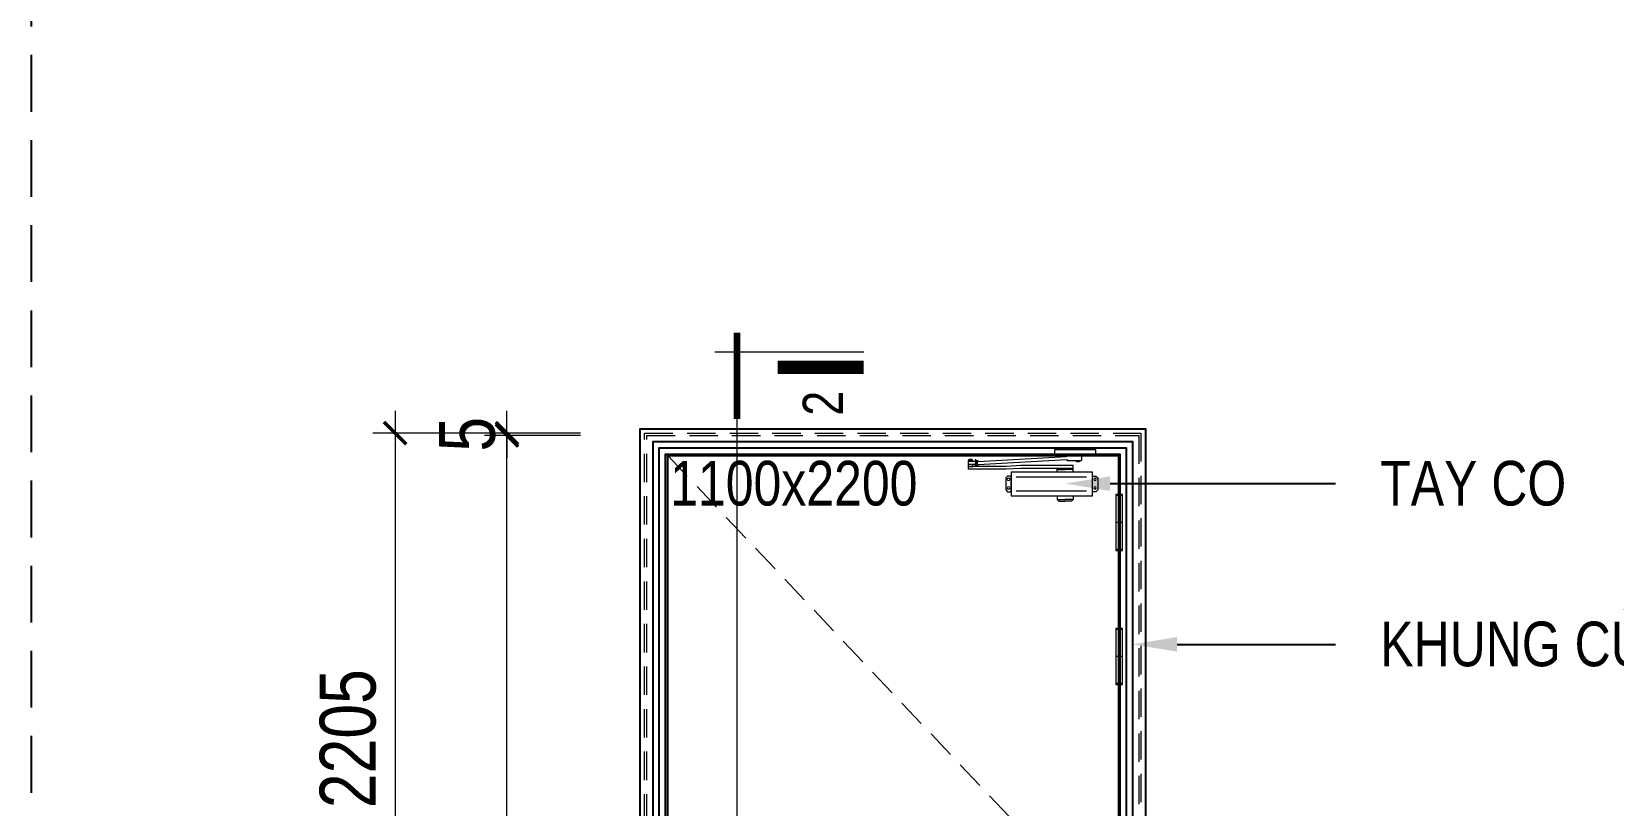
# Model space of a CAD drawing. Header units: millimetres. Extents: x -547695 to 905972, y -1055718 to 167349.
# Drawn here: x -530508 to -526971, y -1035525 to -1033794 of the extents above; entities that cross this region are included whole.
import ezdxf
from ezdxf import colors
from ezdxf.entities.mleader import LeaderData, LeaderLine
from ezdxf.enums import TextEntityAlignment as Align
from ezdxf.math import Vec2, Vec3

# ---------------------------------------------------------------- set-up
doc = ezdxf.new("R2010")
doc.units = ezdxf.units.MM
for name, pattern in [('CENTER2', [1.125, 0.75, -0.125, 0.125, -0.125]), ('HIDDEN', [9.525, 6.35, -3.175]), ('PHANTOM', [2.5, 1.25, -0.25, 0.25, -0.25, 0.25, -0.25])]:
    doc.linetypes.add(name, pattern=pattern)
doc.layers.get('DEFPOINTS').update_dxf_attribs({"color": 1, "lineweight": 25})
for name, color, linetype, lineweight in [('A-DIMS', 8, 'Continuous', 9), ('A-FINE', 255, 'Continuous', 25), ('A-HIDD', 45, 'HIDDEN', 9), ('A-LITE', 9, 'Continuous', 9), ('A-SYMBOLS', 10, 'Continuous', 13)]:
    doc.layers.add(name, color=color, linetype=linetype, lineweight=lineweight)
doc.styles.add('ARIAL', font='arial.ttf')
doc.styles.add('VTK_Arial', font='arial.ttf', dxfattribs={"width": 0.8})
doc.dimstyles.new('A-2.5-DIM50', dxfattribs={"dimscale": 50, "dimtxt": 2.5, "dimasz": 1, "dimexe": 1, "dimexo": 0, "dimgap": 0.5, "dimtad": 1, "dimdec": 0, "dimzin": 12, "dimdsep": 46, "dimtxsty": 'VTK_Arial', "dimblk": 'ARCHTICK', "dimcen": 0, "dimdle": 1, "dimclrd": 256, "dimclre": 256, "dimclrt": 7, "dimadec": 1, "dimazin": 3, "dimtfac": 1, "dimtdec": 0, "dimtmove": 0, "dimatfit": 2, "dimfxl": 20, "dimtolj": 1, "dimtzin": 0, "dimlwd": -1, "dimlwe": -1, "dimarcsym": 0})

# ---------------------------------------------------------------- blocks, each defined once
blk = doc.blocks.new('*U258')
for p, q in [((-8622, 166), (-8622, -945)), ((0, 166), (0, -945)), ((-500, 0), (166, 0))]:
    blk.add_line(p, q)
at = {"linetype": 'PHANTOM', "ltscale": 10}
blk.add_line((-397, 0), (-8122, 0), dxfattribs=at)
for points, const_width in [([(-8122, 0), (-8766, 0)], 50), ([(166, 0), (-478, 0)], 50), ([(-8506, -945), (-8506, -302)], 100), ([(-115, -945), (-115, -302)], 100)]:
    blk.add_lwpolyline(points, dxfattribs=dict(const_width=const_width))
at = {"style": 'ARIAL', "width": 0.8, "flags": 8}
for tag, p in [('1', (-8238, -878)), ('2', (-419, -874))]:
    blk.add_attdef(tag, text='', height=300, dxfattribs=at).set_placement(p, align=Align.BOTTOM_CENTER)
blk = doc.blocks.new('_ARCHTICK')
at = {"color": 0, "linetype": 'ByBlock', "const_width": 0.15}
blk.add_lwpolyline([(-0.5, -0.5), (0.5, 0.5)], dxfattribs=at)
blk = doc.blocks.new('*D636')
at = {"layer": 'A-DIMS', "transparency": 16777216}
for p, q in [((-529444.9, -1036947.5), (-529444.9, -1034647.5)), ((-529280.4, -1034697.5), (-529494.9, -1034697.5)), ((-529280.4, -1036897.5), (-529494.9, -1036897.5))]:
    blk.add_line(p, q, dxfattribs=at)
at = {"layer": 'DEFPOINTS', "color": 0, "transparency": 16777216}
for p in [(-529444.9, -1034697.5), (-529280.4, -1034697.5), (-529280.4, -1036897.5)]:
    blk.add_point(p, dxfattribs=at)
at = {"layer": 'A-DIMS', "transparency": 16777216, "xscale": 50, "yscale": 50, "zscale": 50}
for p, rotation in [((-529444.9, -1034697.5), 90), ((-529444.9, -1036897.5), 270)]:
    blk.add_blockref('_ARCHTICK', p, dxfattribs=dict(at, rotation=rotation))
at = {"layer": 'A-DIMS', "color": 7, "transparency": 16777216, "insert": (-529533.7, -1035797.5), "char_height": 125, "attachment_point": 5, "rotation": 90, "style": 'VTK_Arial'}
blk.add_mtext('\\A1;2200', dxfattribs=at)
blk = doc.blocks.new('*D637')
at = {"layer": 'A-DIMS', "ltscale": 5, "transparency": 16777216}
for p, q in [((-529444.9, -1034692.5), (-529444.9, -1034642.5)), ((-529280.4, -1034692.5), (-529494.9, -1034692.5)), ((-529280.4, -1034697.5), (-529494.9, -1034697.5)), ((-529444.9, -1034697.5), (-529444.9, -1034692.5)), ((-529444.9, -1034697.5), (-529444.9, -1034747.5))]:
    blk.add_line(p, q, dxfattribs=at)
at = {"layer": 'DEFPOINTS', "color": 0, "transparency": 16777216}
for p in [(-529444.9, -1034692.5), (-529280.4, -1034692.5), (-529280.4, -1034697.5)]:
    blk.add_point(p, dxfattribs=at)
at = {"layer": 'A-DIMS', "transparency": 16777216, "xscale": 50, "yscale": 50, "zscale": 50}
for p, rotation in [((-529444.9, -1034692.5), 270), ((-529444.9, -1034697.5), 90)]:
    blk.add_blockref('_ARCHTICK', p, dxfattribs=dict(at, rotation=rotation))
at = {"layer": 'A-DIMS', "color": 7, "transparency": 16777216, "insert": (-529533.5, -1034695), "char_height": 125, "attachment_point": 5, "rotation": 90, "style": 'VTK_Arial'}
blk.add_mtext('\\A1;5', dxfattribs=at)
blk = doc.blocks.new('*D638')
at = {"layer": 'A-DIMS', "ltscale": 5, "transparency": 16777216}
for p, q in [((-529694.9, -1034642.5), (-529694.9, -1036947.5)), ((-529280.4, -1034692.5), (-529744.9, -1034692.5)), ((-529280.4, -1036897.5), (-529744.9, -1036897.5))]:
    blk.add_line(p, q, dxfattribs=at)
at = {"layer": 'DEFPOINTS', "color": 0, "transparency": 16777216}
for p in [(-529280.4, -1034692.5), (-529694.9, -1036897.5), (-529280.4, -1036897.5)]:
    blk.add_point(p, dxfattribs=at)
at = {"layer": 'A-DIMS', "transparency": 16777216, "xscale": 50, "yscale": 50, "zscale": 50}
for p, rotation in [((-529694.9, -1034692.5), 90), ((-529694.9, -1036897.5), 270)]:
    blk.add_blockref('_ARCHTICK', p, dxfattribs=dict(at, rotation=rotation))
at = {"layer": 'A-DIMS', "color": 7, "transparency": 16777216, "insert": (-529800.3, -1035795), "char_height": 125, "attachment_point": 5, "rotation": 90, "style": 'VTK_Arial'}
blk.add_mtext('\\A1;KT LỖ MỞ = 2205', dxfattribs=at)
blk = doc.blocks.new('BanLe')
blk.add_line((7.5, 0), (-7.5, 0))
blk.add_lwpolyline([(7.5, 62.5), (-7.5, 62.5), (-7.5, -62.5), (7.5, -62.5)], close=True)
for points in [[(7.5, 60.5), (-7.5, 60.5)], [(7.5, -60.5), (-7.5, -60.5)]]:
    blk.add_lwpolyline(points)
blk = doc.blocks.new('View-CellPin-Chi Tiet Cua$0$View-CellPin-Chi Tiet Cua$0$D.C.')
for p, q in [((1112.1, 6049.9), (1112.1, 6036.7)), ((1114.2, 6054.3), (1114.2, 6049.9)), ((1116.6, 6036.7), (1116.6, 6035)), ((1125.6, 6034), (1117.6, 6034)), ((1119, 6036.7), (1119, 6035)), ((1123.5, 6036.7), (1123.5, 6035)), ((1126.6, 6036.7), (1126.6, 6035)), ((1132, 6054.3), (1132, 6049.9)), ((1134.8, 6022.1), (1281.1, 6022.1)), ((1134.8, 6003.4), (1134.8, 6022.1)), ((1134.8, 6014.3), (1281, 6014.3)), ((1400.4, 6033.7), (1153.5, 6047.8)), ((1400.4, 6025.7), (1153.5, 6039.6)), ((1180.1, 6003.4), (1180.1, 6014.3)), ((1281, 6014.3), (1322, 6011.8)), ((1281.1, 6022.1), (1321.6, 6019.6)), ((1321.6, 6019.6), (1428.1, 6019.6)), ((1400.4, 6035.6), (1407.8, 6035.6)), ((1400.4, 6035.6), (1400.4, 6033.7)), ((1400.4, 6025.7), (1400.4, 6023.8)), ((1400.4, 6023.8), (1407.8, 6023.8)), ((1403.4, 6031.7), (1403.4, 6027.7)), ((1405.4, 6033.7), (1428.1, 6033.7)), ((1405.4, 6025.7), (1428.1, 6025.7)), ((1406.7, 6036.1), (1406.7, 6040.6)), ((1407.8, 6035.6), (1410.8, 6033.7)), ((1407.8, 6023.8), (1410.8, 6025.7)), ((1416.7, 6036.1), (1416.7, 6037.9)), ((1417.7, 6038.9), (1425.7, 6038.9)), ((1419.8, 6036.1), (1419.8, 6037.9)), ((1424.3, 6036.1), (1424.3, 6037.9)), ((1426.7, 6036.1), (1426.7, 6037.9)), ((1428.1, 6019.6), (1428.1, 6011.8)), ((1097.9, 5990), (1294.4, 5990)), ((1134.8, 6011.2), (1180.1, 6011.2)), ((1134.8, 6011.2), (1157.4, 6011.2)), ((1134.8, 6003.4), (1134.8, 6011.2)), ((1180.1, 6011.2), (1157.4, 6011.2)), ((1180.1, 6003.4), (1180.1, 6011.2)), ((1322, 6011.8), (1428.1, 6011.8)), ((1097.9, 5950.8), (1294.4, 5950.8)), ((1134.8, 5937.3), (1134.8, 5927.7)), ((1134.8, 5927.7), (1157.4, 5927.7)), ((1134.8, 5927.7), (1139.8, 5922.7)), ((1180.1, 5927.7), (1157.4, 5927.7)), ((1180.1, 5927.7), (1175.1, 5922.7)), ((1180.1, 5937.3), (1180.1, 5927.7)), ((1139.8, 5922.7), (1157.4, 5922.7)), ((1175.1, 5922.7), (1157.4, 5922.7))]:
    blk.add_line(p, q)
for points in [[(1071.8, 6066.3), (1187.4, 6066.3), (1187.4, 6054.3), (1071.8, 6054.3)], [(1080.8, 5992.7), (1071.2, 5992.7), (1066.2, 5987.7), (1066.2, 5954), (1071.2, 5949), (1080.8, 5949)], [(1080.8, 6003.4), (1308.6, 6003.4), (1308.6, 5937.3), (1080.8, 5937.3)], [(1308.6, 5992.7), (1318.2, 5992.7), (1323.2, 5987.7), (1323.2, 5954), (1318.2, 5949), (1308.6, 5949)]]:
    blk.add_lwpolyline(points, close=True)
for points in [[(1112.1, 6049.9), (1151.1, 6049.9), (1153.5, 6047.8)], [(1153.5, 6039.6), (1151.4, 6036.7), (1112.1, 6036.7)], [(1415.2, 6033.7), (1415.2, 6036.1), (1428.1, 6036.1), (1428.1, 6019.6), (1415.2, 6019.6), (1415.2, 6025.7)]]:
    blk.add_lwpolyline(points)
for centre, radius in [((1407.2, 6029.7), 1.65), ((1073.6, 5983.5), 3.36), ((1315.7, 5983.5), 3.36), ((1073.6, 5959.7), 3.36), ((1315.7, 5959.7), 3.36)]:
    blk.add_circle(centre, radius)
for centre, radius, start, end in [((1117.6, 6035), 1, 180, 270), ((1118, 6035), 1, 270, 0), ((1120, 6035), 1, 180, 270), ((1122.5, 6035), 1, 270, 0), ((1124.5, 6035), 1, 180, 270), ((1125.6, 6035), 1, 270, 0), ((1405.4, 6031.7), 2, 90, 180), ((1405.4, 6027.7), 2, 180, 270), ((1417.7, 6037.9), 1, 90, 180), ((1418.8, 6037.9), 1, 0, 90), ((1420.8, 6037.9), 1, 90, 180), ((1423.3, 6037.9), 1, 0, 90), ((1425.3, 6037.9), 1, 90, 180), ((1425.7, 6037.9), 1, 0, 90)]:
    blk.add_arc(centre, radius, start, end)

msp = doc.modelspace()

# ---------------------------------------------------------------- linework, layer by layer
at = {"layer": 'A-HIDD', "lineweight": -2, "ltscale": 20}
msp.add_lwpolyline([(-530507.8, -1043688.7), (-530507.8, -1033668)], dxfattribs=at)

# ---------------------------------------------------------------- dimensions: what is measured, and where the dimension line sits
at = {"layer": 'A-DIMS', "ltscale": 5}
dim = msp.add_linear_dim(base=(-529694.9, -1036897.5), p1=(-529280.4, -1034692.5), p2=(-529280.4, -1036897.5), angle=90, text='KT LỖ MỞ = <>', dimstyle='A-2.5-DIM50', override={"dimpost": '\\X'}, dxfattribs=at)
dim.commit()
dim.dimension.update_dxf_attribs({"geometry": '*D638', "text_midpoint": (-529800.3, -1035795)})
at = {"layer": 'A-DIMS'}
dim = msp.add_linear_dim(base=(-529444.9, -1034697.5), p1=(-529280.4, -1036897.5), p2=(-529280.4, -1034697.5), angle=90, dimstyle='A-2.5-DIM50', override={"dimpost": '\\X'}, dxfattribs=at)
dim.commit()
dim.dimension.update_dxf_attribs({"geometry": '*D636', "text_midpoint": (-529533.7, -1035797.5)})
at = {"layer": 'A-DIMS', "ltscale": 5}
dim = msp.add_linear_dim(base=(-529444.9, -1034692.5), p1=(-529280.4, -1034697.5), p2=(-529280.4, -1034692.5), angle=90, dimstyle='A-2.5-DIM50', override={"dimpost": '\\X'}, dxfattribs=at)
dim.commit()
dim.dimension.update_dxf_attribs({"geometry": '*D637', "text_midpoint": (-529444.9, -1034695), "dimtype": 160})

# ---------------------------------------------------------------- wipeouts: each hides what was drawn before it
msp.add_wipeout([(-529147.2, -1034682.5), (-528017.2, -1034682.5), (-528017.2, -1036897.5), (-529147.2, -1036897.5)]).dxf.layer = 'A-FINE'

# ---------------------------------------------------------------- next in the draw order: linework, layer by layer
for points in [[(-529147.2, -1036897.5), (-529147.2, -1034682.5), (-528017.2, -1034682.5), (-528017.2, -1036897.5)], [(-529118.2, -1036897.5), (-529118.2, -1034711.5), (-528046.2, -1034711.5), (-528046.2, -1036897.5)], [(-529104.2, -1036897.5), (-529104.2, -1034725.5), (-528060.2, -1034725.5), (-528060.2, -1036897.5)], [(-529090.2, -1036897.5), (-529090.2, -1034739.5), (-528074.2, -1034739.5), (-528074.2, -1036897.5)], [(-529085.2, -1036876.5), (-529085.2, -1034742.5), (-528077.2, -1034742.5), (-528077.2, -1036876.5)]]:
    msp.add_lwpolyline(points, close=True)
at = {"layer": 'A-HIDD', "ltscale": 10}
for points in [[(-529137.2, -1036897.5), (-529137.2, -1034692.5), (-528027.2, -1034692.5), (-528027.2, -1036897.5)], [(-529132.2, -1036897.5), (-529132.2, -1034697.5), (-528032.2, -1034697.5), (-528032.2, -1036897.5)]]:
    msp.add_lwpolyline(points, close=True, dxfattribs=at)
msp.add_lwpolyline([(-529085.2, -1034742.5), (-528077.2, -1035809.5), (-529085.2, -1036876.5)], dxfattribs=at)

# ---------------------------------------------------------------- next in the draw order: block references
at = {"layer": 'A-LITE', "xscale": -0.8000000000465659, "yscale": 0.8000000000465659, "zscale": 0.8000000000465659, "rotation": 359.9992789923553}
msp.add_blockref('View-CellPin-Chi Tiet Cua$0$View-CellPin-Chi Tiet Cua$0$D.C.', (-527270.8, -1039582.9), dxfattribs=at)
at = {"layer": 'A-LITE'}
for p in [(-528075.7, -1034892.5), (-528075.7, -1035192.5)]:
    msp.add_blockref('BanLe', p, dxfattribs=at)
at = {"layer": 'A-SYMBOLS', "linetype": 'CENTER2'}
ref = msp.add_blockref('*U258', (-528930.4, -1037097.1), dxfattribs=dict(at, xscale=-0.3, yscale=0.3, zscale=0.3, rotation=89.99999999999925))
ref.add_attrib('1', '2', dxfattribs={"layer": '0', "height": 90, "rotation": 90, "style": 'ARIAL', "width": 0.8, "flags": 8}).set_placement((-528666.5, -1034625.6), align=Align.BOTTOM_CENTER)
ref.add_attrib('2', '2', dxfattribs={"layer": '0', "height": 90, "rotation": 90, "style": 'ARIAL', "width": 0.8, "flags": 8}).set_placement((-528667.9, -1036971.5), align=Align.BOTTOM_CENTER)

# ---------------------------------------------------------------- next in the draw order: texts
at = {"layer": 'DEFPOINTS', "lineweight": -3, "insert": (-528803.4, -1034805.2), "char_height": 100, "attachment_point": 5, "style": 'VTK_Arial'}
msp.add_mtext('\\A1;1100x2200', dxfattribs=at)

# ---------------------------------------------------------------- next in the draw order: leaders
at = {"layer": 'A-SYMBOLS'}
ml = msp.add_multileader_mtext('Standard', dxfattribs=at)
ml.set_content('TAY CO', color=7, style='VTK_Arial')
ml.set_leader_properties()
ml.build(insert=Vec2(0, 0))
ml.multileader.update_dxf_attribs({"text_top_attachment_type": 0, "text_bottom_attachment_type": 0, "arrow_head_size": 100, "scale": 50})
ctx = ml.context
ctx.base_point, ctx.scale, ctx.char_height, ctx.arrow_head_size, ctx.landing_gap_size, ctx.plane_origin = Vec3(-527592, -1034805.4), 50, 100, 100, 100, Vec3(-529294.1, -1035511)
notes = []
notes.append((ctx, [(0, (1, 1, 0), (-527790.3, -1034805.4), (1, 0), 198.4, [(0, [(-528196.1, -1034805.4)], 256, [])])]))
ctx.mtext.insert, ctx.mtext.flow_direction = Vec3(-527492, -1034754.5), 5
ml = msp.add_multileader_mtext('Standard', dxfattribs=at)
ml.set_content('KHUNG CỬA', color=7, style='VTK_Arial')
ml.set_leader_properties()
ml.build(insert=Vec2(0, 0))
ml.multileader.update_dxf_attribs({"text_top_attachment_type": 0, "text_bottom_attachment_type": 0, "arrow_head_size": 100, "scale": 50})
ctx = ml.context
ctx.base_point, ctx.scale, ctx.char_height, ctx.arrow_head_size, ctx.landing_gap_size, ctx.plane_origin = Vec3(-527592, -1035165.1), 50, 100, 100, 100, Vec3(-529294.1, -1035870.7)
notes.append((ctx, [(0, (1, 1, 0), (-527790.3, -1035165.1), (1, 0), 198.4, [(0, [(-528046.2, -1035165.1)], 256, [])])]))
ctx.mtext.insert, ctx.mtext.flow_direction = Vec3(-527492, -1035114.2), 5
for ctx, leaders in notes:
    for number, flags, end, landing, length, lines in leaders:
        leader = LeaderData()
        leader.index, (leader.has_last_leader_line, leader.has_dogleg_vector, leader.attachment_direction) = number, flags
        leader.last_leader_point, leader.dogleg_vector, leader.dogleg_length = Vec3(end), Vec3(landing), length
        for number, points, colour, breaks in lines:
            line = LeaderLine()
            line.index, line.vertices, line.color, line.breaks = number, Vec3.list(points), colors.encode_raw_color(colour), breaks
            leader.lines.append(line)
        ctx.leaders.append(leader)

doc.saveas('drawing.dxf')
